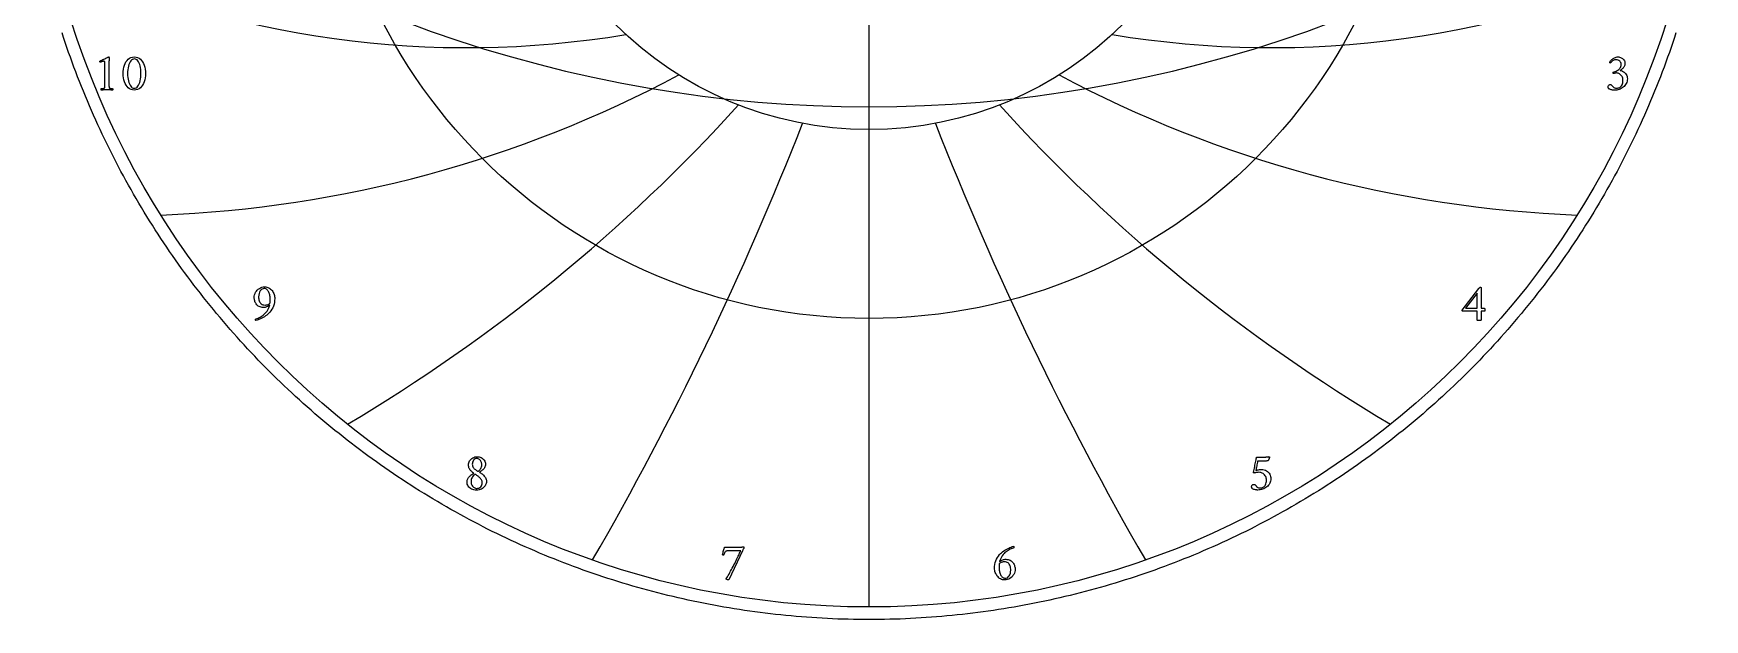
# Model space of a CAD drawing. Header units: millimetres. Extents: x -96 to 96, y -96 to 98.
# Drawn here: x -94.5 to 94.5, y -95.9 to -29.6 of the extents above; entities that cross this region are included whole.
import ezdxf

# ---------------------------------------------------------------- set-up
doc = ezdxf.new("R2010")
doc.units = ezdxf.units.MM
for name, color, linetype in [('CUT_OUTER', 1, 'Continuous'), ('ENGRAVE', 7, 'Continuous'), ('ENGRAVE_FINE', 8, 'Continuous'), ('TEXT', 5, 'Continuous')]:
    doc.layers.add(name, color=color, linetype=linetype)

msp = doc.modelspace()

# ---------------------------------------------------------------- linework, layer by layer
at = {"layer": 'CUT_OUTER'}
msp.add_lwpolyline([(91.2664, -29.5305), (91.0835, -30.0899), (90.8971, -30.6482), (90.7074, -31.2054), (90.5142, -31.7614), (90.3176, -32.3162), (90.1176, -32.8697), (89.9142, -33.4221), (89.7075, -33.9731), (89.4973, -34.5229), (89.2838, -35.0714), (89.0669, -35.6186), (88.8467, -36.1644), (88.6231, -36.7089), (88.3962, -37.252), (88.166, -37.7937), (87.9324, -38.334), (87.6956, -38.8728), (87.4554, -39.4101), (87.2119, -39.946), (86.9652, -40.4804), (86.7152, -41.0132), (86.4619, -41.5445), (86.2053, -42.0743), (85.9456, -42.6024), (85.6825, -43.129), (85.4163, -43.6539), (85.1468, -44.1772), (84.8742, -44.6988), (84.5983, -45.2187), (84.3192, -45.737), (84.037, -46.2535), (83.7516, -46.7682), (83.4631, -47.2813), (83.1714, -47.7925), (82.8766, -48.3019), (82.5787, -48.8095), (82.2776, -49.3153), (81.9735, -49.8192), (81.6662, -50.3213), (81.3559, -50.8214), (81.0426, -51.3196), (80.7262, -51.8159), (80.4067, -52.3103), (80.0842, -52.8027), (79.7587, -53.2931), (79.4302, -53.7815), (79.0987, -54.2678), (78.7643, -54.7521), (78.4268, -55.2344), (78.0864, -55.7146), (77.7431, -56.1927), (77.3969, -56.6686), (77.0477, -57.1425), (76.6956, -57.6141), (76.3407, -58.0836), (75.9828, -58.551), (75.6221, -59.0161), (75.2586, -59.479), (74.8922, -59.9396), (74.523, -60.398), (74.151, -60.8542), (73.7762, -61.308), (73.3987, -61.7595), (73.0183, -62.2087), (72.6353, -62.6556), (72.2494, -63.1001), (71.8609, -63.5422), (71.4697, -63.982), (71.0757, -64.4193), (70.6791, -64.8542), (70.2799, -65.2867), (69.8779, -65.7167), (69.4734, -66.1442), (69.0662, -66.5692), (68.6565, -66.9917), (68.2441, -67.4117), (67.8292, -67.8292), (67.4117, -68.2441), (66.9917, -68.6565), (66.5692, -69.0662), (66.1442, -69.4734), (65.7167, -69.8779), (65.2867, -70.2799), (64.8542, -70.6791), (64.4193, -71.0757), (63.982, -71.4697), (63.5422, -71.8609), (63.1001, -72.2494), (62.6556, -72.6353), (62.2087, -73.0183), (61.7595, -73.3987), (61.308, -73.7762), (60.8542, -74.151), (60.398, -74.523), (59.9396, -74.8922), (59.479, -75.2586), (59.0161, -75.6221), (58.551, -75.9828), (58.0836, -76.3407), (57.6141, -76.6956), (57.1425, -77.0477), (56.6686, -77.3969), (56.1927, -77.7431), (55.7146, -78.0864), (55.2344, -78.4268), (54.7521, -78.7643), (54.2678, -79.0987), (53.7815, -79.4302), (53.2931, -79.7587), (52.8027, -80.0842), (52.3103, -80.4067), (51.8159, -80.7262), (51.3196, -81.0426), (50.8214, -81.3559), (50.3213, -81.6662), (49.8192, -81.9735), (49.3153, -82.2776), (48.8095, -82.5787), (48.3019, -82.8766), (47.7925, -83.1714), (47.2813, -83.4631), (46.7682, -83.7516), (46.2535, -84.037), (45.737, -84.3192), (45.2187, -84.5983), (44.6988, -84.8742), (44.1772, -85.1468), (43.6539, -85.4163), (43.129, -85.6825), (42.6024, -85.9456), (42.0743, -86.2053), (41.5445, -86.4619), (41.0132, -86.7152), (40.4804, -86.9652), (39.946, -87.2119), (39.4101, -87.4554), (38.8728, -87.6956), (38.334, -87.9324), (37.7937, -88.166), (37.252, -88.3962), (36.7089, -88.6231), (36.1644, -88.8467), (35.6186, -89.0669), (35.0714, -89.2838), (34.5229, -89.4973), (33.9731, -89.7075), (33.4221, -89.9142), (32.8697, -90.1176), (32.3162, -90.3176), (31.7614, -90.5142), (31.2054, -90.7074), (30.6482, -90.8971), (30.0899, -91.0835), (29.5305, -91.2664), (28.9699, -91.4459), (28.4083, -91.6219), (27.8456, -91.7945), (27.2818, -91.9636), (26.717, -92.1293), (26.1512, -92.2915), (25.5844, -92.4502), (25.0167, -92.6055), (24.448, -92.7572), (23.8784, -92.9055), (23.3079, -93.0502), (22.7365, -93.1915), (22.1642, -93.3293), (21.5912, -93.4635), (21.0173, -93.5942), (20.4426, -93.7214), (19.8672, -93.8451), (19.291, -93.9652), (18.714, -94.0818), (18.1364, -94.1949), (17.5581, -94.3044), (16.9791, -94.4104), (16.3995, -94.5128), (15.8193, -94.6116), (15.2385, -94.7069), (14.6571, -94.7986), (14.0751, -94.8868), (13.4926, -94.9713), (12.9097, -95.0523), (12.3262, -95.1298), (11.7422, -95.2036), (11.1579, -95.2739), (10.5731, -95.3405), (9.9879, -95.4036), (9.4023, -95.4631), (8.8164, -95.519), (8.2301, -95.5713), (7.6435, -95.62), (7.0567, -95.6651), (6.4696, -95.7066), (5.8822, -95.7445), (5.2946, -95.7788), (4.7068, -95.8095), (4.1189, -95.8365), (3.5307, -95.86), (2.9425, -95.8799), (2.3541, -95.8961), (1.7657, -95.9087), (1.1771, -95.9178), (0.5886, -95.9232), (0, -95.925), (-0.5886, -95.9232), (-1.1771, -95.9178), (-1.7657, -95.9087), (-2.3541, -95.8961), (-2.9425, -95.8799), (-3.5307, -95.86), (-4.1189, -95.8365), (-4.7068, -95.8095), (-5.2946, -95.7788), (-5.8822, -95.7445), (-6.4696, -95.7066), (-7.0567, -95.6651), (-7.6435, -95.62), (-8.2301, -95.5713), (-8.8164, -95.519), (-9.4023, -95.4631), (-9.9879, -95.4036), (-10.5731, -95.3405), (-11.1579, -95.2739), (-11.7422, -95.2036), (-12.3262, -95.1298), (-12.9097, -95.0523), (-13.4926, -94.9713), (-14.0751, -94.8868), (-14.6571, -94.7986), (-15.2385, -94.7069), (-15.8193, -94.6116), (-16.3995, -94.5128), (-16.9791, -94.4104), (-17.5581, -94.3044), (-18.1364, -94.1949), (-18.714, -94.0818), (-19.291, -93.9652), (-19.8672, -93.8451), (-20.4426, -93.7214), (-21.0173, -93.5942), (-21.5912, -93.4635), (-22.1642, -93.3293), (-22.7365, -93.1915), (-23.3079, -93.0502), (-23.8784, -92.9055), (-24.448, -92.7572), (-25.0167, -92.6055), (-25.5844, -92.4502), (-26.1512, -92.2915), (-26.717, -92.1293), (-27.2818, -91.9636), (-27.8456, -91.7945), (-28.4083, -91.6219), (-28.9699, -91.4459), (-29.5305, -91.2664), (-30.0899, -91.0835), (-30.6482, -90.8971), (-31.2054, -90.7074), (-31.7614, -90.5142), (-32.3162, -90.3176), (-32.8697, -90.1176), (-33.4221, -89.9142), (-33.9731, -89.7075), (-34.5229, -89.4973), (-35.0714, -89.2838), (-35.6186, -89.0669), (-36.1644, -88.8467), (-36.7089, -88.6231), (-37.252, -88.3962), (-37.7937, -88.166), (-38.334, -87.9324), (-38.8728, -87.6956), (-39.4101, -87.4554), (-39.946, -87.2119), (-40.4804, -86.9652), (-41.0132, -86.7152), (-41.5445, -86.4619), (-42.0743, -86.2053), (-42.6024, -85.9456), (-43.129, -85.6825), (-43.6539, -85.4163), (-44.1772, -85.1468), (-44.6988, -84.8742), (-45.2187, -84.5983), (-45.737, -84.3192), (-46.2535, -84.037), (-46.7682, -83.7516), (-47.2813, -83.4631), (-47.7925, -83.1714), (-48.3019, -82.8766), (-48.8095, -82.5787), (-49.3153, -82.2776), (-49.8192, -81.9735), (-50.3213, -81.6662), (-50.8214, -81.3559), (-51.3196, -81.0426), (-51.8159, -80.7262), (-52.3103, -80.4067), (-52.8027, -80.0842), (-53.2931, -79.7587), (-53.7815, -79.4302), (-54.2678, -79.0987), (-54.7521, -78.7643), (-55.2344, -78.4268), (-55.7146, -78.0864), (-56.1927, -77.7431), (-56.6686, -77.3969), (-57.1425, -77.0477), (-57.6141, -76.6956), (-58.0836, -76.3407), (-58.551, -75.9828), (-59.0161, -75.6221), (-59.479, -75.2586), (-59.9396, -74.8922), (-60.398, -74.523), (-60.8542, -74.151), (-61.308, -73.7762), (-61.7595, -73.3987), (-62.2087, -73.0183), (-62.6556, -72.6353), (-63.1001, -72.2494), (-63.5422, -71.8609), (-63.982, -71.4697), (-64.4193, -71.0757), (-64.8542, -70.6791), (-65.2867, -70.2799), (-65.7167, -69.8779), (-66.1442, -69.4734), (-66.5692, -69.0662), (-66.9917, -68.6565), (-67.4117, -68.2441), (-67.8292, -67.8292), (-68.2441, -67.4117), (-68.6565, -66.9917), (-69.0662, -66.5692), (-69.4734, -66.1442), (-69.8779, -65.7167), (-70.2799, -65.2867), (-70.6791, -64.8542), (-71.0757, -64.4193), (-71.4697, -63.982), (-71.8609, -63.5422), (-72.2494, -63.1001), (-72.6353, -62.6556), (-73.0183, -62.2087), (-73.3987, -61.7595), (-73.7762, -61.308), (-74.151, -60.8542), (-74.523, -60.398), (-74.8922, -59.9396), (-75.2586, -59.479), (-75.6221, -59.0161), (-75.9828, -58.551), (-76.3407, -58.0836), (-76.6956, -57.6141), (-77.0477, -57.1425), (-77.3969, -56.6686), (-77.7431, -56.1927), (-78.0864, -55.7146), (-78.4268, -55.2344), (-78.7643, -54.7521), (-79.0987, -54.2678), (-79.4302, -53.7815), (-79.7587, -53.2931), (-80.0842, -52.8027), (-80.4067, -52.3103), (-80.7262, -51.8159), (-81.0426, -51.3196), (-81.3559, -50.8214), (-81.6662, -50.3213), (-81.9735, -49.8192), (-82.2776, -49.3153), (-82.5787, -48.8095), (-82.8766, -48.3019), (-83.1714, -47.7925), (-83.4631, -47.2813), (-83.7516, -46.7682), (-84.037, -46.2535), (-84.3192, -45.737), (-84.5983, -45.2187), (-84.8742, -44.6988), (-85.1468, -44.1772), (-85.4163, -43.6539), (-85.6825, -43.129), (-85.9456, -42.6024), (-86.2053, -42.0743), (-86.4619, -41.5445), (-86.7152, -41.0132), (-86.9652, -40.4804), (-87.2119, -39.946), (-87.4554, -39.4101), (-87.6956, -38.8728), (-87.9324, -38.334), (-88.166, -37.7937), (-88.3962, -37.252), (-88.6231, -36.7089), (-88.8467, -36.1644), (-89.0669, -35.6186), (-89.2838, -35.0714), (-89.4973, -34.5229), (-89.7075, -33.9731), (-89.9142, -33.4221), (-90.1176, -32.8697), (-90.3176, -32.3162), (-90.5142, -31.7614), (-90.7074, -31.2054), (-90.8971, -30.6482), (-91.0835, -30.0899), (-91.2664, -29.5305)], dxfattribs=at)
at = {"layer": 'ENGRAVE'}
for points in [[(0, -94.5), (0, 94.5)], [(0, -94.5), (0, -40.492)]]:
    msp.add_lwpolyline(points, dxfattribs=at)
for radius in [94.5, 61.8587, 40.492]:
    msp.add_circle((0, 0), radius, dxfattribs=at)
for centre, radius, start, end in [((-45.517, 78.8378), 110.0622, 244.919203, 279.430551), ((45.517, 78.8378), 110.0622, 260.569449, 295.080797), ((-85.2592, 85.2592), 135.5167, 272.186225, 298.069736), ((85.2592, 85.2592), 135.5167, 241.930264, 267.813775), ((-155.8912, 90.0038), 190.3398, 300.602742, 317.858416), ((155.8912, 90.0038), 190.3398, 222.141584, 239.397258), ((-346.7629, 92.9148), 364.2858, 330.00844, 338.636277), ((346.7629, 92.9148), 364.2858, 201.363723, 209.99156)]:
    msp.add_arc(centre, radius, start, end, dxfattribs=at)
at = {"layer": 'ENGRAVE_FINE'}
msp.add_arc((0, 109.8765), 147.7835, 230.287975, 309.712025, dxfattribs=at)
at = {"layer": 'TEXT'}
for points in [[(-86.4158, -35.3404), (-86.4158, -32.9857), (-86.4175, -32.9279), (-86.4225, -32.8799), (-86.4309, -32.8415), (-86.4426, -32.8128), (-86.4584, -32.792), (-86.4791, -32.777), (-86.5046, -32.7681), (-86.535, -32.7651), (-86.5723, -32.7679), (-86.6185, -32.7763), (-86.6736, -32.7903), (-86.7377, -32.8098), (-86.8021, -32.8313), (-86.8584, -32.8508), (-86.9065, -32.8685), (-86.9463, -32.8844), (-86.9698, -32.8624), (-86.9866, -32.8382), (-86.9966, -32.8117), (-87, -32.783), (-87, -32.7826), (-87, -32.7815), (-87, -32.7797), (-87, -32.777), (-86.9992, -32.7662), (-86.997, -32.7577), (-86.9933, -32.7513), (-86.9881, -32.7472), (-86.8694, -32.6934), (-86.7518, -32.6392), (-86.6354, -32.5846), (-86.5201, -32.5297), (-86.4102, -32.4769), (-86.31, -32.4291), (-86.2194, -32.386), (-86.1386, -32.3478), (-86.0717, -32.3165), (-86.0231, -32.2942), (-85.9927, -32.2808), (-85.9806, -32.2763), (-85.9687, -32.2763), (-85.9549, -32.2785), (-85.9433, -32.2852), (-85.934, -32.2964), (-85.9269, -32.3121), (-85.9214, -32.3292), (-85.9165, -32.3449), (-85.9124, -32.359), (-85.9091, -32.3717), (-85.9106, -32.3808), (-85.915, -32.4082), (-85.9225, -32.4538), (-85.9329, -32.5177), (-85.9433, -32.5984), (-85.9508, -32.6943), (-85.9553, -32.8055), (-85.9568, -32.932), (-85.9568, -35.3404), (-85.9566, -35.4049), (-85.956, -35.4671), (-85.9551, -35.5271), (-85.9538, -35.5848), (-85.951, -35.6388), (-85.9456, -35.6876), (-85.9376, -35.7312), (-85.9269, -35.7696), (-85.9169, -35.7841), (-85.8986, -35.7979), (-85.8722, -35.811), (-85.8375, -35.8233), (-85.7982, -35.8343), (-85.7578, -35.8434), (-85.7163, -35.8507), (-85.6736, -35.8561), (-85.6335, -35.86), (-85.5998, -35.8628), (-85.5724, -35.8644), (-85.5514, -35.865), (-85.5434, -35.8792), (-85.5372, -35.8978), (-85.5329, -35.9209), (-85.5305, -35.9485), (-85.5307, -35.976), (-85.5342, -35.9991), (-85.5411, -36.0178), (-85.5514, -36.0319), (-85.6389, -36.0261), (-85.7228, -36.0207), (-85.8029, -36.0157), (-85.8793, -36.011), (-85.9553, -36.0071), (-86.0343, -36.0043), (-86.1162, -36.0027), (-86.2012, -36.0021), (-86.2828, -36.0027), (-86.3606, -36.0043), (-86.4348, -36.0071), (-86.5052, -36.011), (-86.5764, -36.0157), (-86.6527, -36.0207), (-86.7343, -36.0261), (-86.8211, -36.0319), (-86.8314, -36.0178), (-86.8383, -35.9991), (-86.8418, -35.976), (-86.842, -35.9485), (-86.8396, -35.9209), (-86.8353, -35.8978), (-86.8292, -35.8792), (-86.8211, -35.865), (-86.8001, -35.8644), (-86.7727, -35.8628), (-86.739, -35.86), (-86.6989, -35.8561), (-86.6563, -35.8507), (-86.6147, -35.8434), (-86.5743, -35.8343), (-86.535, -35.8233), (-86.5007, -35.811), (-86.4754, -35.7979), (-86.459, -35.7841), (-86.4515, -35.7696), (-86.4407, -35.7312), (-86.4322, -35.6876), (-86.4258, -35.6388), (-86.4217, -35.5848), (-86.4191, -35.5271), (-86.4173, -35.4671), (-86.4161, -35.4049), (-86.4158, -35.3404)], [(-83.0953, -32.2823), (-82.8977, -32.2983), (-82.716, -32.3463), (-82.5504, -32.4264), (-82.4008, -32.5386), (-82.2678, -32.6774), (-82.152, -32.8374), (-82.0532, -33.0187), (-81.9716, -33.2212), (-81.9077, -33.4393), (-81.8621, -33.6675), (-81.8347, -33.9058), (-81.8256, -34.1541), (-81.8349, -34.4024), (-81.8628, -34.6407), (-81.9094, -34.8689), (-81.9746, -35.087), (-82.0575, -35.2897), (-82.1572, -35.4716), (-82.2736, -35.6325), (-82.4068, -35.7726), (-82.556, -35.886), (-82.7205, -35.9671), (-82.9003, -36.0157), (-83.0953, -36.0319), (-83.2854, -36.0157), (-83.462, -35.9671), (-83.6251, -35.886), (-83.7749, -35.7726), (-83.9096, -35.6325), (-84.0275, -35.4716), (-84.1287, -35.2897), (-84.2131, -35.087), (-84.2796, -34.8689), (-84.3271, -34.6407), (-84.3556, -34.4024), (-84.3651, -34.1541), (-84.3558, -33.9058), (-84.3278, -33.6675), (-84.2813, -33.4393), (-84.2161, -33.2212), (-84.133, -33.0187), (-84.0327, -32.8374), (-83.9154, -32.6774), (-83.7809, -32.5386), (-83.6307, -32.4264), (-83.4664, -32.3463), (-83.288, -32.2983), (-83.0953, -32.2823)], [(-83.0655, -32.4969), (-83.1835, -32.5108), (-83.2928, -32.5528), (-83.3936, -32.6226), (-83.4858, -32.7204), (-83.5687, -32.8417), (-83.6415, -32.982), (-83.7043, -33.1412), (-83.757, -33.3195), (-83.7988, -33.5125), (-83.8286, -33.716), (-83.8465, -33.9298), (-83.8524, -34.1541), (-83.8465, -34.376), (-83.8286, -34.5885), (-83.7988, -34.7918), (-83.757, -34.9857), (-83.7051, -35.1655), (-83.6445, -35.3262), (-83.5754, -35.468), (-83.4977, -35.5908), (-83.4126, -35.6899), (-83.3211, -35.7607), (-83.2233, -35.8031), (-83.1192, -35.8173), (-82.9936, -35.8028), (-82.8792, -35.7592), (-82.776, -35.6865), (-82.684, -35.5848), (-82.603, -35.4589), (-82.5327, -35.3136), (-82.4733, -35.1489), (-82.4247, -34.9648), (-82.3869, -34.767), (-82.3599, -34.561), (-82.3437, -34.3467), (-82.3383, -34.1243), (-82.344, -33.9006), (-82.3614, -33.6884), (-82.3902, -33.4877), (-82.4307, -33.2987), (-82.4813, -33.1247), (-82.5409, -32.9693), (-82.6095, -32.8326), (-82.687, -32.7145), (-82.7721, -32.6193), (-82.8636, -32.5513), (-82.9614, -32.5105), (-83.0655, -32.4969)], [(84.7347, -32.2763), (84.8111, -32.2817), (84.8912, -32.2979), (84.975, -32.3249), (85.0626, -32.3627), (85.1488, -32.411), (85.2287, -32.4693), (85.3023, -32.5377), (85.3696, -32.6161), (85.4256, -32.704), (85.4657, -32.8009), (85.4897, -32.9067), (85.4977, -33.0215), (85.492, -33.112), (85.4746, -33.1988), (85.4458, -33.2819), (85.4053, -33.3613), (85.3569, -33.4361), (85.304, -33.5058), (85.2466, -33.5703), (85.1848, -33.6295), (85.1224, -33.6832), (85.0633, -33.7309), (85.0076, -33.7726), (84.9553, -33.8084), (85.0402, -33.8259), (85.1281, -33.8546), (85.219, -33.8944), (85.3129, -33.9455), (85.4048, -34.0075), (85.4895, -34.0803), (85.5672, -34.164), (85.6378, -34.2584), (85.6965, -34.3637), (85.7384, -34.4797), (85.7636, -34.6066), (85.772, -34.7443), (85.7639, -34.8898), (85.7399, -35.0282), (85.6999, -35.1595), (85.6438, -35.2838), (85.5745, -35.4), (85.4948, -35.5073), (85.4046, -35.6057), (85.304, -35.6951), (85.195, -35.775), (85.0797, -35.8449), (84.9581, -35.9047), (84.8301, -35.9544), (84.6982, -35.9935), (84.5648, -36.0215), (84.4299, -36.0382), (84.2936, -36.0438), (84.2334, -36.0418), (84.1661, -36.0356), (84.0918, -36.0254), (84.0104, -36.011), (83.9275, -35.9922), (83.8487, -35.9686), (83.774, -35.9401), (83.7034, -35.9067), (83.69, -35.8948), (83.6736, -35.8769), (83.6542, -35.8531), (83.6319, -35.8233), (83.611, -35.7901), (83.5961, -35.7562), (83.5871, -35.7216), (83.5842, -35.6862), (83.5888, -35.6265), (83.6028, -35.5729), (83.6261, -35.5252), (83.6587, -35.4835), (83.6972, -35.4496), (83.7384, -35.4254), (83.7822, -35.4108), (83.8286, -35.406), (83.885, -35.4118), (83.9351, -35.4291), (83.9789, -35.458), (84.0164, -35.4984), (84.0508, -35.5433), (84.0857, -35.5856), (84.1209, -35.6252), (84.1564, -35.6623), (84.2002, -35.7009), (84.2481, -35.7331), (84.3001, -35.759), (84.3561, -35.7786), (84.4141, -35.7929), (84.4716, -35.8031), (84.5288, -35.8093), (84.5857, -35.8113), (84.6633, -35.8059), (84.7414, -35.7897), (84.8198, -35.7627), (84.8986, -35.7249), (84.9744, -35.6746), (85.0439, -35.6102), (85.1071, -35.5315), (85.1639, -35.4388), (85.2108, -35.3305), (85.2444, -35.2055), (85.2645, -35.0638), (85.2712, -34.9052), (85.2645, -34.7895), (85.2444, -34.6809), (85.2108, -34.5794), (85.1639, -34.485), (85.1063, -34.3987), (85.041, -34.3218), (84.9677, -34.2541), (84.8867, -34.1958), (84.8005, -34.1489), (84.7116, -34.1154), (84.6201, -34.0952), (84.526, -34.0885), (84.4782, -34.0904), (84.4299, -34.096), (84.3813, -34.1053), (84.3323, -34.1183), (84.2859, -34.1321), (84.2451, -34.1437), (84.2099, -34.153), (84.1803, -34.1601), (84.1646, -34.1351), (84.1535, -34.1079), (84.1468, -34.0785), (84.1445, -34.0468), (84.1453, -34.0274), (84.1475, -34.011), (84.1512, -33.9976), (84.1564, -33.9872), (84.2712, -33.957), (84.383, -33.9201), (84.4918, -33.8765), (84.5976, -33.8262), (84.6969, -33.7687), (84.7861, -33.7033), (84.8653, -33.6301), (84.9344, -33.549), (84.9905, -33.4591), (85.0305, -33.359), (85.0546, -33.2489), (85.0626, -33.1288), (85.0525, -33.0174), (85.0223, -32.9156), (84.972, -32.8236), (84.9016, -32.7413), (84.8155, -32.6735), (84.7183, -32.625), (84.6099, -32.596), (84.4903, -32.5863), (84.4009, -32.5917), (84.3174, -32.6079), (84.2399, -32.6349), (84.1684, -32.6727), (84.1034, -32.7163), (84.0454, -32.7607), (83.9946, -32.8057), (83.9508, -32.8516), (83.9137, -32.8935), (83.883, -32.9268), (83.8586, -32.9516), (83.8405, -32.9678), (83.8286, -32.9652), (83.8167, -32.9574), (83.8047, -32.9443), (83.7928, -32.9261), (83.7824, -32.9052), (83.7749, -32.8844), (83.7705, -32.8635), (83.769, -32.8426), (83.8168, -32.7746), (83.871, -32.7077), (83.9316, -32.642), (83.9985, -32.5773), (84.0713, -32.5159), (84.1497, -32.4596), (84.2338, -32.4086), (84.3234, -32.3627), (84.4184, -32.3249), (84.5186, -32.2979), (84.624, -32.2817), (84.7347, -32.2763)], [(-69.3959, -61.9262), (-69.3003, -61.8934), (-69.1984, -61.8546), (-69.0902, -61.8099), (-68.9756, -61.7592), (-68.8577, -61.7011), (-68.7394, -61.634), (-68.6207, -61.558), (-68.5017, -61.4731), (-68.3853, -61.3779), (-68.2744, -61.2712), (-68.1692, -61.1529), (-68.0695, -61.023), (-67.9788, -60.8801), (-67.9004, -60.7227), (-67.8342, -60.5508), (-67.7804, -60.3643), (-67.8577, -60.4233), (-67.9406, -60.4753), (-68.0291, -60.5202), (-68.1232, -60.558), (-68.2172, -60.588), (-68.3057, -60.6095), (-68.3886, -60.6223), (-68.4659, -60.6266), (-68.6118, -60.6195), (-68.7454, -60.5983), (-68.8667, -60.5629), (-68.9756, -60.5133), (-69.0732, -60.4528), (-69.1604, -60.3844), (-69.2372, -60.3082), (-69.3035, -60.2242), (-69.3601, -60.1352), (-69.4078, -60.0439), (-69.4466, -59.9504), (-69.4764, -59.8546), (-69.4985, -59.7602), (-69.5144, -59.6705), (-69.5239, -59.5858), (-69.5271, -59.5059), (-69.5172, -59.3453), (-69.4876, -59.1914), (-69.4382, -59.0442), (-69.3691, -58.9038), (-69.2832, -58.7732), (-69.1835, -58.6556), (-69.0701, -58.5511), (-68.9428, -58.4597), (-68.805, -58.3853), (-68.6597, -58.3322), (-68.5069, -58.3004), (-68.3467, -58.2898), (-68.2187, -58.297), (-68.0971, -58.3188), (-67.9818, -58.3552), (-67.8728, -58.406), (-67.7709, -58.4688), (-67.6768, -58.5409), (-67.5906, -58.6223), (-67.5121, -58.713), (-67.4421, -58.8112), (-67.381, -58.915), (-67.3288, -59.0243), (-67.2856, -59.1392), (-67.2517, -59.2568), (-67.2275, -59.374), (-67.213, -59.4908), (-67.2081, -59.6072), (-67.2169, -59.8278), (-67.2431, -60.0424), (-67.2869, -60.251), (-67.3482, -60.4537), (-67.427, -60.6471), (-67.5233, -60.8278), (-67.6371, -60.9958), (-67.7685, -61.1512), (-67.8743, -61.2622), (-67.989, -61.3688), (-68.1127, -61.4709), (-68.2454, -61.5685), (-68.383, -61.6603), (-68.5218, -61.7451), (-68.6617, -61.8228), (-68.8028, -61.8934), (-68.9419, -61.9561), (-69.0762, -62.0104), (-69.2057, -62.056), (-69.3303, -62.0931), (-69.3493, -62.0886), (-69.3646, -62.0752), (-69.3762, -62.0528), (-69.384, -62.0215), (-69.3892, -61.9887), (-69.3929, -61.9619), (-69.3952, -61.9411), (-69.3959, -61.9262)], [(-67.7327, -60.108), (-67.7271, -60.0599), (-67.7223, -60.0111), (-67.7182, -59.9615), (-67.7148, -59.9112), (-67.7122, -59.8606), (-67.7103, -59.8099), (-67.7092, -59.7592), (-67.7089, -59.7086), (-67.7115, -59.6091), (-67.7193, -59.5074), (-67.7323, -59.4034), (-67.7506, -59.2972), (-67.7741, -59.1918), (-67.8027, -59.0901), (-67.8367, -58.9921), (-67.8758, -58.8978), (-67.9205, -58.8097), (-67.9712, -58.7302), (-68.0278, -58.6592), (-68.0904, -58.5968), (-68.1586, -58.5459), (-68.232, -58.5096), (-68.3106, -58.4878), (-68.3944, -58.4805), (-68.5257, -58.4969), (-68.6455, -58.5461), (-68.7538, -58.6281), (-68.8504, -58.7428), (-68.93, -58.8822), (-68.9868, -59.0379), (-69.0209, -59.21), (-69.0323, -59.3986), (-69.0278, -59.5191), (-69.0144, -59.6363), (-68.992, -59.7501), (-68.9607, -59.8606), (-68.9194, -59.964), (-68.8668, -60.0565), (-68.8031, -60.1383), (-68.7282, -60.2093), (-68.6414, -60.2667), (-68.5419, -60.3077), (-68.4298, -60.3323), (-68.305, -60.3404), (-68.2407, -60.338), (-68.1731, -60.3308), (-68.1021, -60.3187), (-68.0278, -60.3017), (-67.9523, -60.2751), (-67.878, -60.2339), (-67.8048, -60.1782), (-67.7327, -60.108)], [(69.1455, -58.3076), (69.1677, -58.3099), (69.1865, -58.3166), (69.202, -58.3278), (69.2141, -58.3434), (69.2232, -58.3613), (69.2297, -58.3792), (69.2336, -58.3971), (69.2349, -58.415), (69.2349, -60.71), (69.5807, -60.71), (69.5952, -60.7145), (69.609, -60.7279), (69.6221, -60.7503), (69.6344, -60.7816), (69.6448, -60.8188), (69.6522, -60.8591), (69.6567, -60.9023), (69.6582, -60.9485), (69.6571, -60.9791), (69.6537, -61.0051), (69.6481, -61.0267), (69.6403, -61.0439), (69.2349, -61.0439), (69.2349, -62.0633), (69.2325, -62.0642), (69.2253, -62.067), (69.2132, -62.0716), (69.1962, -62.0782), (69.1684, -62.0847), (69.1239, -62.0893), (69.0626, -62.0921), (68.9846, -62.0931), (68.8933, -62.0901), (68.8281, -62.0811), (68.789, -62.0662), (68.7759, -62.0454), (68.7759, -61.0439), (67.1366, -61.0439), (67.1226, -61.034), (67.1105, -61.0223), (67.1002, -61.0087), (67.0919, -60.9932), (67.0853, -60.9774), (67.0807, -60.9627), (67.0779, -60.9491), (67.077, -60.9366), (68.9727, -58.4567), (68.989, -58.4375), (69.0084, -58.4157), (69.0308, -58.3913), (69.0561, -58.3643), (69.0818, -58.3395), (69.1053, -58.3218), (69.1265, -58.3112), (69.1455, -58.3076)], [(68.7759, -59.0051), (67.4704, -60.71), (68.7759, -60.71)], [(-44.3346, -77.4966), (-44.2062, -77.5029), (-44.0835, -77.5219), (-43.9663, -77.5536), (-43.8547, -77.5979), (-43.7513, -77.6542), (-43.6587, -77.7216), (-43.5769, -77.8002), (-43.506, -77.89), (-43.4486, -77.9906), (-43.4076, -78.1017), (-43.383, -78.2231), (-43.3748, -78.355), (-43.3815, -78.4646), (-43.4016, -78.5666), (-43.4352, -78.6613), (-43.4821, -78.7485), (-43.5386, -78.8289), (-43.6006, -78.9035), (-43.6682, -78.972), (-43.7414, -79.0346), (-43.8165, -79.092), (-43.8897, -79.1449), (-43.9611, -79.1933), (-44.0305, -79.2373), (-44.0462, -79.244), (-44.0514, -79.2522), (-44.0462, -79.2619), (-44.0305, -79.2731), (-43.9413, -79.3245), (-43.8525, -79.3833), (-43.764, -79.4497), (-43.6759, -79.5234), (-43.5916, -79.6032), (-43.5149, -79.6874), (-43.4456, -79.776), (-43.3837, -79.8692), (-43.3329, -79.9657), (-43.2966, -80.0644), (-43.2748, -80.1654), (-43.2675, -80.2686), (-43.2772, -80.4109), (-43.3063, -80.5458), (-43.3547, -80.6732), (-43.4225, -80.7932), (-43.5061, -80.9033), (-43.6021, -81.0011), (-43.7103, -81.0866), (-43.8308, -81.1598), (-43.9599, -81.2185), (-44.0939, -81.2604), (-44.2327, -81.2856), (-44.3763, -81.2939), (-44.53, -81.2865), (-44.6751, -81.2641), (-44.8117, -81.2269), (-44.9396, -81.1747), (-45.0564, -81.1091), (-45.1595, -81.0316), (-45.2487, -80.9422), (-45.3241, -80.8409), (-45.3841, -80.7295), (-45.427, -80.6099), (-45.4527, -80.4821), (-45.4613, -80.3461), (-45.456, -80.2529), (-45.4404, -80.1643), (-45.4143, -80.0801), (-45.3778, -80.0003), (-45.3335, -79.9251), (-45.2839, -79.8543), (-45.2291, -79.788), (-45.1692, -79.7261), (-45.1064, -79.6687), (-45.0432, -79.6158), (-44.9797, -79.5674), (-44.9158, -79.5234), (-44.8545, -79.4836), (-44.7988, -79.4474), (-44.7487, -79.415), (-44.7042, -79.3863), (-44.6952, -79.3778), (-44.6923, -79.3699), (-44.6952, -79.3629), (-44.7042, -79.3565), (-44.7651, -79.3168), (-44.8286, -79.2693), (-44.8947, -79.214), (-44.9635, -79.1509), (-45.0309, -79.081), (-45.0931, -79.0055), (-45.1502, -78.9245), (-45.2019, -78.8379), (-45.245, -78.7462), (-45.2757, -78.6501), (-45.2942, -78.5495), (-45.3003, -78.4444), (-45.2919, -78.3215), (-45.2668, -78.203), (-45.2249, -78.089), (-45.1662, -77.9795), (-45.0937, -77.8772), (-45.0104, -77.785), (-44.9164, -77.7028), (-44.8115, -77.6307), (-44.699, -77.572), (-44.582, -77.5301), (-44.4605, -77.505), (-44.3346, -77.4966)], [(-44.3644, -77.6993), (-44.4648, -77.7112), (-44.5574, -77.747), (-44.6421, -77.8066), (-44.7191, -77.89), (-44.783, -77.9899), (-44.8286, -78.0987), (-44.856, -78.2164), (-44.8651, -78.3431), (-44.8586, -78.4491), (-44.839, -78.5465), (-44.8064, -78.6354), (-44.7608, -78.7157), (-44.7062, -78.7881), (-44.6468, -78.8535), (-44.5825, -78.9118), (-44.5134, -78.9631), (-44.4441, -79.0089), (-44.3793, -79.051), (-44.3189, -79.0894), (-44.263, -79.124), (-44.2563, -79.1266), (-44.2481, -79.1285), (-44.2384, -79.1296), (-44.2273, -79.13), (-44.2247, -79.13), (-44.2228, -79.13), (-44.2217, -79.13), (-44.2213, -79.13), (-44.2127, -79.1296), (-44.2049, -79.1285), (-44.1978, -79.1266), (-44.1915, -79.124), (-44.1066, -79.0607), (-44.0305, -78.9899), (-43.9635, -78.9117), (-43.9054, -78.826), (-43.8584, -78.7328), (-43.8249, -78.6322), (-43.8048, -78.5242), (-43.7981, -78.4087), (-43.8023, -78.323), (-43.8152, -78.2388), (-43.8366, -78.1561), (-43.8666, -78.0748), (-43.9044, -77.9977), (-43.9493, -77.9273), (-44.0013, -77.8636), (-44.0604, -77.8066), (-44.1263, -77.7596), (-44.199, -77.7261), (-44.2783, -77.706), (-44.3644, -77.6993)], [(44.3644, -78.9392), (44.5307, -78.9489), (44.6841, -78.978), (44.8243, -79.0264), (44.9516, -79.0942), (45.0654, -79.1767), (45.1654, -79.2693), (45.2517, -79.372), (45.3241, -79.4847), (45.3815, -79.6034), (45.4225, -79.7239), (45.4471, -79.8463), (45.4553, -79.9705), (45.4473, -80.116), (45.4233, -80.2544), (45.3832, -80.3858), (45.3271, -80.51), (45.2578, -80.6263), (45.1781, -80.7336), (45.0879, -80.8319), (44.9873, -80.9214), (44.8784, -81.0013), (44.763, -81.0711), (44.6414, -81.1309), (44.5134, -81.1807), (44.3815, -81.2198), (44.2481, -81.2477), (44.1133, -81.2645), (43.9769, -81.2701), (43.9167, -81.268), (43.8495, -81.2619), (43.7751, -81.2517), (43.6937, -81.2373), (43.6108, -81.2185), (43.532, -81.1948), (43.4573, -81.1663), (43.3867, -81.133), (43.3733, -81.1211), (43.3569, -81.1032), (43.3375, -81.0793), (43.3152, -81.0495), (43.2943, -81.0164), (43.2794, -80.9825), (43.2705, -80.9478), (43.2675, -80.9124), (43.2722, -80.8528), (43.2861, -80.7992), (43.3094, -80.7515), (43.342, -80.7097), (43.3806, -80.6758), (43.4218, -80.6516), (43.4655, -80.6371), (43.5119, -80.6322), (43.5684, -80.638), (43.6185, -80.6553), (43.6623, -80.6842), (43.6997, -80.7246), (43.7342, -80.7695), (43.769, -80.8118), (43.8042, -80.8515), (43.8398, -80.8886), (43.8836, -80.9271), (43.9314, -80.9594), (43.9834, -80.9853), (44.0395, -81.0048), (44.0974, -81.0192), (44.155, -81.0294), (44.2122, -81.0356), (44.269, -81.0376), (44.3467, -81.0322), (44.4247, -81.016), (44.5032, -80.989), (44.582, -80.9512), (44.6578, -80.9009), (44.7273, -80.8364), (44.7904, -80.7578), (44.8472, -80.665), (44.8942, -80.5568), (44.9277, -80.4318), (44.9478, -80.29), (44.9545, -80.1315), (44.9488, -80.0382), (44.9314, -79.943), (44.9026, -79.8459), (44.8621, -79.747), (44.8091, -79.6509), (44.7422, -79.5622), (44.6615, -79.481), (44.5671, -79.4072), (44.4572, -79.3459), (44.3301, -79.3021), (44.1859, -79.2759), (44.0246, -79.2671), (43.9728, -79.2688), (43.9128, -79.2738), (43.8446, -79.2822), (43.7683, -79.2939), (43.6934, -79.3079), (43.6297, -79.323), (43.5771, -79.3392), (43.5358, -79.3565), (43.527, -79.3548), (43.5186, -79.3498), (43.5106, -79.3414), (43.503, -79.3297), (43.4965, -79.3161), (43.4918, -79.3021), (43.489, -79.2878), (43.4881, -79.2731), (43.5209, -79.1091), (43.5536, -78.9452), (43.5864, -78.7813), (43.6192, -78.6173), (43.6514, -78.4562), (43.6826, -78.3006), (43.7125, -78.1507), (43.7414, -78.0063), (43.7681, -77.8712), (43.7914, -77.7492), (43.8113, -77.6402), (43.8279, -77.5443), (44.6863, -77.5443), (44.7463, -77.5435), (44.807, -77.5413), (44.8685, -77.5376), (44.9307, -77.5324), (44.9907, -77.5262), (45.0455, -77.5197), (45.095, -77.5128), (45.1393, -77.5055), (45.1759, -77.499), (45.2019, -77.4944), (45.2176, -77.4916), (45.2228, -77.4906), (45.2371, -77.4992), (45.2504, -77.507), (45.2625, -77.5141), (45.2735, -77.5204), (45.2826, -77.5271), (45.2891, -77.5353), (45.293, -77.545), (45.2943, -77.5562), (45.293, -77.5687), (45.2891, -77.5883), (45.2826, -77.6149), (45.2735, -77.6486), (45.2619, -77.6868), (45.2481, -77.7269), (45.2321, -77.7688), (45.2139, -77.8125), (45.1936, -77.8558), (45.1714, -77.896), (45.1474, -77.9333), (45.1215, -77.9675), (45.0589, -77.9735), (44.9903, -77.9795), (44.9158, -77.9854), (44.8353, -77.9914), (44.7481, -77.9966), (44.6535, -78.0003), (44.5514, -78.0026), (44.4419, -78.0033), (43.9531, -78.0033), (43.9264, -78.135), (43.9001, -78.2678), (43.8742, -78.4018), (43.8487, -78.5368), (43.8232, -78.6708), (43.7973, -78.8014), (43.771, -78.9286), (43.7444, -79.0525), (43.8087, -79.0296), (43.8823, -79.0085), (43.9652, -78.9893), (44.0574, -78.972), (44.1492, -78.9577), (44.231, -78.9474), (44.3027, -78.9413), (44.3644, -78.9392)], [(-44.3644, -81.0853), (-44.2286, -81.0741), (-44.1073, -81.0406), (-44.0006, -80.9847), (-43.9083, -80.9065), (-43.834, -80.81), (-43.7809, -80.6993), (-43.7491, -80.5745), (-43.7384, -80.4355), (-43.7448, -80.3474), (-43.7638, -80.2619), (-43.7954, -80.179), (-43.8398, -80.0987), (-43.8927, -80.0219), (-43.9501, -79.9497), (-44.0119, -79.8819), (-44.0782, -79.8185), (-44.1457, -79.7602), (-44.2109, -79.7075), (-44.2738, -79.6604), (-44.3346, -79.6188), (-44.3886, -79.5838), (-44.4314, -79.5562), (-44.4631, -79.5361), (-44.4836, -79.5234), (-44.4948, -79.5182), (-44.5045, -79.5145), (-44.5127, -79.5123), (-44.5194, -79.5115), (-44.5276, -79.5119), (-44.5343, -79.513), (-44.5395, -79.5149), (-44.5432, -79.5175), (-44.6544, -79.5946), (-44.7496, -79.6769), (-44.8288, -79.7645), (-44.892, -79.8573), (-44.9402, -79.9582), (-44.9747, -80.0704), (-44.9953, -80.1937), (-45.0022, -80.3282), (-44.9963, -80.4432), (-44.9784, -80.5495), (-44.9486, -80.6473), (-44.9069, -80.7366), (-44.856, -80.8165), (-44.7988, -80.8863), (-44.7353, -80.9461), (-44.6654, -80.9959), (-44.5918, -81.035), (-44.5171, -81.0629), (-44.4413, -81.0797), (-44.3644, -81.0853)], [(-14.5777, -87.7197), (-14.52, -87.7191), (-14.46, -87.7175), (-14.3978, -87.7147), (-14.3333, -87.7108), (-14.2744, -87.7068), (-14.229, -87.704), (-14.1969, -87.7024), (-14.1783, -87.7018), (-14.1627, -87.7052), (-14.1515, -87.7152), (-14.1448, -87.732), (-14.1425, -87.7555), (-14.1459, -87.7881), (-14.1559, -87.8263), (-14.1727, -87.87), (-14.1962, -87.9194), (-14.2234, -87.9725), (-14.2513, -88.0274), (-14.28, -88.0843), (-14.3095, -88.1429), (-15.8415, -91.4157), (-15.8519, -91.4235), (-15.8653, -91.4291), (-15.8817, -91.4325), (-15.9011, -91.4336), (-15.9358, -91.4315), (-15.9741, -91.4254), (-16.0162, -91.4151), (-16.0621, -91.4008), (-16.1038, -91.3838), (-16.1336, -91.3658), (-16.1515, -91.3466), (-16.1575, -91.3263), (-16.0811, -91.2071), (-16.001, -91.0759), (-15.9171, -90.9328), (-15.8296, -90.7778), (-15.7396, -90.6146), (-15.6485, -90.447), (-15.5563, -90.2749), (-15.463, -90.0983), (-15.3702, -89.9202), (-15.2797, -89.7436), (-15.1913, -89.5684), (-15.1053, -89.3948), (-15.0226, -89.2259), (-14.9443, -89.0647), (-14.8706, -88.9114), (-14.8013, -88.7659), (-14.7375, -88.6314), (-14.6805, -88.5111), (-14.6302, -88.4049), (-14.5867, -88.3128), (-14.5514, -88.2385), (-14.5263, -88.1854), (-14.5112, -88.1536), (-14.5062, -88.1429), (-15.9846, -88.1429), (-16.0658, -88.1497), (-16.1366, -88.1698), (-16.1969, -88.2033), (-16.2469, -88.2503), (-16.2901, -88.3117), (-16.3303, -88.3889), (-16.3676, -88.4816), (-16.4019, -88.59), (-16.4086, -88.6057), (-16.4227, -88.6169), (-16.4443, -88.6236), (-16.4734, -88.6258), (-16.4836, -88.6251), (-16.4965, -88.6228), (-16.512, -88.6191), (-16.53, -88.6139), (-16.5481, -88.6079), (-16.5636, -88.602), (-16.5764, -88.596), (-16.5867, -88.59), (-16.5485, -88.4703), (-16.5114, -88.3494), (-16.4754, -88.2273), (-16.4406, -88.1042), (-16.4088, -87.9874), (-16.3817, -87.8844), (-16.3596, -87.7951), (-16.3423, -87.7197)], [(15.46, -89.1027), (15.6058, -89.1098), (15.7394, -89.131), (15.8607, -89.1664), (15.9697, -89.216), (16.0673, -89.2765), (16.1545, -89.3449), (16.2312, -89.4211), (16.2975, -89.5051), (16.3544, -89.5941), (16.4026, -89.6854), (16.4423, -89.7789), (16.4734, -89.8747), (16.4969, -89.9692), (16.5136, -90.0588), (16.5237, -90.1435), (16.5271, -90.2234), (16.5172, -90.3816), (16.4876, -90.5342), (16.4382, -90.6812), (16.3691, -90.8225), (16.2834, -90.9544), (16.1843, -91.0729), (16.0718, -91.178), (15.9458, -91.2696), (15.8089, -91.344), (15.6634, -91.3971), (15.5093, -91.4289), (15.3467, -91.4395), (15.2187, -91.4323), (15.0971, -91.4105), (14.9818, -91.3742), (14.8728, -91.3233), (14.7709, -91.2605), (14.6768, -91.1884), (14.5906, -91.107), (14.5121, -91.0163), (14.4419, -90.9181), (14.3802, -90.8144), (14.3271, -90.705), (14.2826, -90.5901), (14.2474, -90.4725), (14.2223, -90.3553), (14.2072, -90.2385), (14.2021, -90.1221), (14.2111, -89.9015), (14.2379, -89.6869), (14.2826, -89.4783), (14.3452, -89.2756), (14.425, -89.0822), (14.5211, -88.9015), (14.6336, -88.7335), (14.7625, -88.5781), (14.8707, -88.4671), (14.9868, -88.3605), (15.1107, -88.2584), (15.2424, -88.1608), (15.3788, -88.0688), (15.5166, -87.9835), (15.656, -87.9049), (15.7968, -87.833), (15.936, -87.7692), (16.0703, -87.7152), (16.1997, -87.6709), (16.3244, -87.6362), (16.3434, -87.6405), (16.3586, -87.6534), (16.3702, -87.6748), (16.378, -87.7048), (16.3832, -87.7366), (16.387, -87.7637), (16.3892, -87.7858), (16.3899, -87.8032), (16.2944, -87.8359), (16.1925, -87.8747), (16.0842, -87.9194), (15.9697, -87.9701), (15.8517, -88.0282), (15.7335, -88.0953), (15.6148, -88.1713), (15.4957, -88.2562), (15.3795, -88.3514), (15.2692, -88.4582), (15.1649, -88.5764), (15.0665, -88.7063), (14.9767, -88.8492), (14.8981, -89.0066), (14.8307, -89.1785), (14.7744, -89.365), (14.8542, -89.306), (14.9384, -89.254), (15.027, -89.2091), (15.1202, -89.1713), (15.213, -89.1413), (15.3005, -89.1199), (15.3829, -89.107), (15.46, -89.1027)], [(14.7267, -89.6213), (14.7212, -89.6694), (14.7163, -89.7182), (14.7122, -89.7678), (14.7089, -89.8181), (14.7062, -89.8687), (14.7044, -89.9194), (14.7033, -89.9701), (14.7029, -90.0208), (14.7055, -90.1202), (14.7133, -90.2219), (14.7264, -90.3259), (14.7446, -90.4321), (14.7683, -90.5375), (14.7975, -90.6392), (14.8324, -90.7372), (14.8728, -90.8315), (14.9188, -90.9196), (14.9704, -90.9992), (15.0276, -91.0701), (15.0904, -91.1325), (15.1586, -91.1834), (15.232, -91.2197), (15.3106, -91.2415), (15.3944, -91.2488), (15.5282, -91.2324), (15.6493, -91.1832), (15.7577, -91.1012), (15.8534, -90.9865), (15.9317, -90.8471), (15.9876, -90.6914), (16.0211, -90.5193), (16.0323, -90.3307), (16.0276, -90.2078), (16.0136, -90.0893), (15.9903, -89.9753), (15.9577, -89.8658), (15.9151, -89.7637), (15.8616, -89.672), (15.7974, -89.5908), (15.7223, -89.52), (15.6355, -89.4626), (15.536, -89.4216), (15.4238, -89.3971), (15.299, -89.3889), (15.2348, -89.3913), (15.1671, -89.3985), (15.0962, -89.4107), (15.0218, -89.4276), (14.9464, -89.4542), (14.872, -89.4954), (14.7988, -89.5511), (14.7267, -89.6213)]]:
    msp.add_lwpolyline(points, close=True, dxfattribs=at)

doc.saveas('drawing.dxf')
